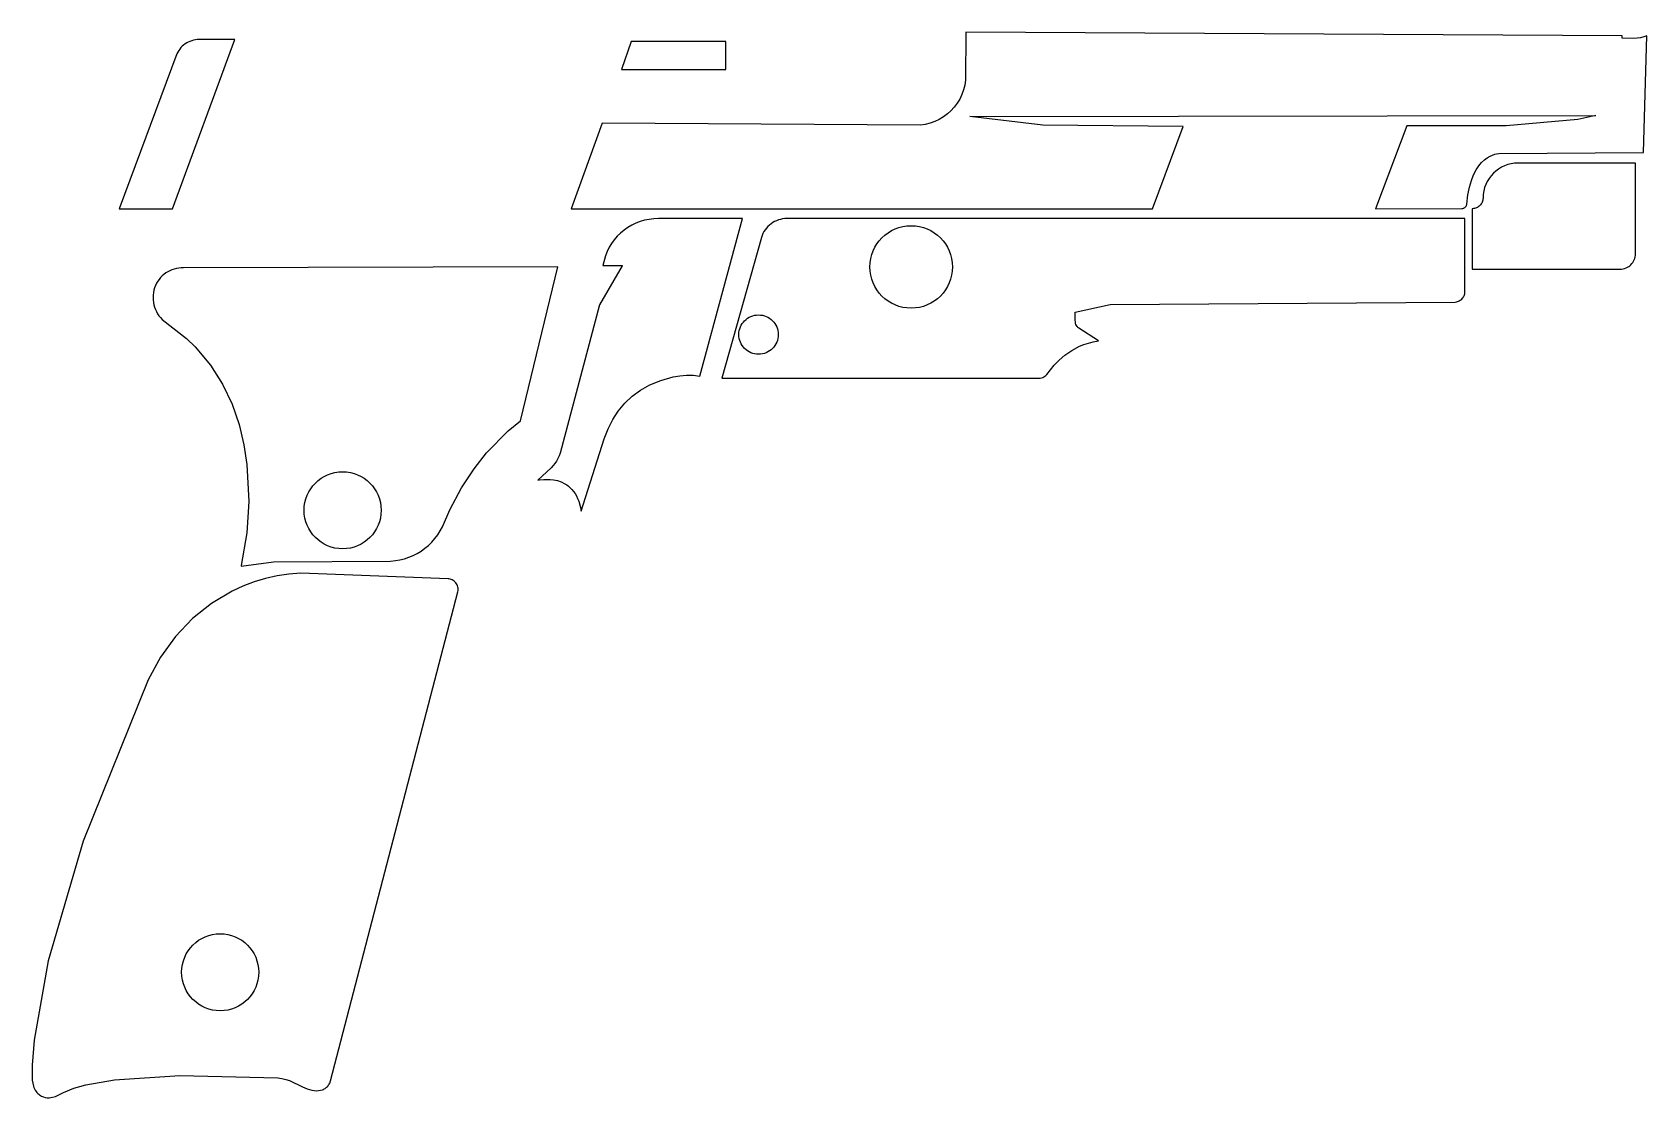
# Model space of a CAD drawing. Header units: metres. Extents: x 179 to 297, y -156 to -78.
import ezdxf

# ---------------------------------------------------------------- set-up
doc = ezdxf.new("R2010")
doc.units = ezdxf.units.M

msp = doc.modelspace()

# ---------------------------------------------------------------- linework, layer by layer
for points in [[(294.9448, -78.047088), (294.945816, -77.869542), (246.883428, -77.606398), (246.864124, -81.106264), (246.807482, -81.475072), (246.715534, -81.830926), (246.590058, -82.171794), (246.433086, -82.495898), (246.246396, -82.80146), (246.031766, -83.086702), (245.791228, -83.349592), (245.526814, -83.588352), (245.240048, -83.80095), (244.933216, -83.985608), (244.607842, -84.140294), (244.265958, -84.26323), (243.909596, -84.352638), (243.540534, -84.40674), (220.24086, -84.26577), (217.96883, -90.525092), (260.563106, -90.525092), (262.791194, -84.518246), (252.516386, -84.405724), (247.162574, -83.784948), (293.025322, -83.694778), (291.694362, -84.003388), (286.461708, -84.450174), (279.180544, -84.448904), (276.887686, -90.525092), (283.20873, -90.523314), (283.247338, -90.517726), (283.284676, -90.508836), (283.320744, -90.496644), (283.355288, -90.481404), (283.388308, -90.463116), (283.419296, -90.442034), (283.448252, -90.418158), (283.474922, -90.391996), (283.499052, -90.363548), (283.520388, -90.332814), (283.53893, -90.300048), (283.554424, -90.265504), (283.566616, -90.229182), (283.575252, -90.191336), (283.65323, -89.507314), (283.762704, -88.942926), (283.902912, -88.453468), (284.068266, -88.033606), (284.253178, -87.67826), (284.451806, -87.381842), (284.658308, -87.139018), (284.86735, -86.944454), (285.07309, -86.792816), (285.269686, -86.67877), (285.451804, -86.596982), (285.613602, -86.542118), (285.749238, -86.50859), (285.919672, -86.484968), (296.503598, -86.399878), (296.746168, -77.877416), (296.524934, -77.951076), (296.287444, -78.004162), (295.793668, -78.059788), (294.944546, -78.04785)], [(193.339974, -78.139036), (190.59398, -78.14437), (190.456058, -78.160372), (190.32093, -78.186788), (190.189104, -78.22311), (190.061088, -78.269084), (189.93739, -78.324456), (189.818518, -78.388718), (189.70498, -78.461616), (189.59703, -78.542642), (189.49543, -78.631796), (189.400434, -78.72857), (189.312804, -78.832456), (189.232794, -78.9432), (189.160912, -79.060548), (189.097666, -79.184246), (184.873646, -90.524584), (188.7728, -90.524584), (193.339974, -78.138782)], [(229.31501, -78.280006), (222.379032, -78.280006), (221.669864, -80.340962), (229.31501, -80.340962), (229.31501, -78.280006)], [(284.759146, -89.742518), (284.754574, -89.822782), (284.742382, -89.900506), (284.72257, -89.97569), (284.6959, -90.047572), (284.662626, -90.115898), (284.623002, -90.180414), (284.577536, -90.240612), (284.526736, -90.296238), (284.470856, -90.346784), (284.410404, -90.391742), (284.345634, -90.430858), (284.277054, -90.463878), (284.204918, -90.49004), (284.129734, -90.509344), (284.051756, -90.521282), (283.971492, -90.525346), (283.971492, -94.95536), (294.91178, -94.949518), (295.02354, -94.9325), (295.13149, -94.904814), (295.234868, -94.866968), (295.33342, -94.81947), (295.426384, -94.763082), (295.512998, -94.698312), (295.593008, -94.625668), (295.665652, -94.545658), (295.730422, -94.459044), (295.78681, -94.36608), (295.834308, -94.267528), (295.872154, -94.16415), (295.89984, -94.0562), (295.916858, -93.94444), (295.9227, -87.185246), (287.068768, -87.198454), (286.81426, -87.237062), (286.568642, -87.300054), (286.333184, -87.385906), (286.108902, -87.493348), (285.89732, -87.621364), (285.699708, -87.76843), (285.517336, -87.933276), (285.35122, -88.114886), (285.203138, -88.311736), (285.073852, -88.522556), (284.96514, -88.746076), (284.878018, -88.98128), (284.813756, -89.226644), (284.773624, -89.480898), (284.758892, -89.742772)], [(224.381568, -91.249246), (224.033334, -91.263724), (223.690942, -91.306396), (223.35617, -91.376246), (223.030542, -91.472258), (222.715582, -91.59367), (222.41256, -91.739212), (222.123254, -91.908122), (221.849188, -92.09913), (221.591886, -92.311474), (221.352872, -92.544138), (221.133416, -92.796106), (220.935296, -93.066362), (220.760036, -93.354144), (220.60916, -93.658182), (220.483938, -93.977714), (220.307154, -94.685612), (221.657672, -94.687898), (221.683326, -94.69247), (221.702376, -94.697804), (221.709234, -94.700598), (221.714314, -94.703646), (221.717362, -94.706948), (221.718378, -94.71025), (221.71787, -94.714822), (221.716092, -94.721172), (220.059758, -97.55759), (220.05544, -97.568004), (217.164158, -108.435394), (217.08745, -108.631482), (216.99728, -108.82122), (216.893902, -109.003846), (216.77757, -109.178598), (216.649046, -109.344714), (216.508584, -109.501686), (215.52916, -110.407196), (215.649048, -110.384336), (215.96858, -110.348776), (216.427304, -110.351062), (216.690194, -110.38205), (216.965276, -110.441232), (217.24493, -110.534958), (217.521536, -110.669578), (217.65641, -110.75416), (217.787728, -110.851188), (217.914474, -110.961678), (218.035886, -111.086138), (218.150948, -111.225584), (218.258644, -111.380778), (218.357958, -111.552482), (218.448128, -111.741458), (218.528138, -111.948468), (218.654122, -112.419638), (218.698064, -112.685322), (220.384878, -107.372404), (220.676724, -106.652822), (221.023434, -105.97388), (221.42958, -105.34269), (221.89948, -104.76611), (222.437198, -104.250998), (223.047052, -103.804466), (223.733614, -103.433626), (224.540318, -103.10876), (225.450146, -102.849934), (225.928682, -102.764844), (226.415346, -102.719886), (226.903788, -102.722934), (227.388166, -102.781862), (230.532686, -91.249246), (224.381822, -91.249246)], [(231.905302, -92.640912), (229.019608, -102.933754), (252.326648, -102.927912), (252.419612, -102.91064), (252.50902, -102.882446), (252.59411, -102.843838), (252.673866, -102.795324), (252.747526, -102.737412), (252.814328, -102.670356), (253.360936, -101.97719), (253.71298, -101.616256), (254.138176, -101.251258), (254.637286, -100.90531), (255.210818, -100.601526), (255.525778, -100.472748), (255.859788, -100.36302), (256.212848, -100.27539), (256.584958, -100.212652), (255.160272, -99.28352), (255.124204, -99.253802), (255.091184, -99.222052), (255.060958, -99.188524), (255.033272, -99.152964), (254.986028, -99.077018), (254.948944, -98.99523), (254.921512, -98.908362), (254.903224, -98.81743), (254.893572, -98.723196), (254.891794, -98.091752), (257.439414, -97.54235), (282.729432, -97.360994), (282.806394, -97.34931), (282.880816, -97.33026), (282.95219, -97.304352), (283.020262, -97.272094), (283.084524, -97.23374), (283.144722, -97.189544), (283.200348, -97.140014), (283.251148, -97.085404), (283.296614, -97.026222), (283.336492, -96.962722), (283.370274, -96.895412), (283.397706, -96.824546), (283.41828, -96.750632), (283.431742, -96.673924), (283.437584, -96.59493), (283.437584, -91.248484), (233.62285, -91.255088), (233.465116, -91.274392), (233.310938, -91.306142), (233.161078, -91.34983), (233.01579, -91.404948), (232.87609, -91.470988), (232.742232, -91.547696), (232.614978, -91.634564), (232.494836, -91.731084), (232.382568, -91.836748), (232.278682, -91.951302), (232.183686, -92.074238), (232.098342, -92.205048), (232.023158, -92.343224), (231.958896, -92.488512), (231.90581, -92.640404)], [(245.89867, -94.790768), (245.883176, -95.099632), (245.837456, -95.399606), (245.763034, -95.689166), (245.661434, -95.966788), (245.53418, -96.230948), (245.382796, -96.480122), (245.208806, -96.712786), (245.013734, -96.927416), (244.799104, -97.122488), (244.56644, -97.296478), (244.317266, -97.447862), (244.053106, -97.575116), (243.775484, -97.676716), (243.485924, -97.751138), (243.18595, -97.796858), (242.877086, -97.812352), (242.568222, -97.796858), (242.268248, -97.751138), (241.978688, -97.676716), (241.701066, -97.575116), (241.436906, -97.447862), (241.187732, -97.296478), (240.955068, -97.122488), (240.740438, -96.927416), (240.545366, -96.712786), (240.371376, -96.480122), (240.219992, -96.230948), (240.092738, -95.966788), (239.991138, -95.689166), (239.916716, -95.399606), (239.870996, -95.099632), (239.855502, -94.790768), (239.870996, -94.481904), (239.916716, -94.18193), (239.991138, -93.89237), (240.092738, -93.614748), (240.219992, -93.350588), (240.371376, -93.101414), (240.545366, -92.86875), (240.740438, -92.65412), (240.955068, -92.459048), (241.187732, -92.285058), (241.436906, -92.133674), (241.701066, -92.00642), (241.978688, -91.90482), (242.268248, -91.830398), (242.568222, -91.784678), (242.877086, -91.769184), (243.18595, -91.784678), (243.485924, -91.830398), (243.775484, -91.90482), (244.053106, -92.00642), (244.317266, -92.133674), (244.56644, -92.285058), (244.799104, -92.459048), (245.013734, -92.65412), (245.208806, -92.86875), (245.382796, -93.101414), (245.53418, -93.350588), (245.661434, -93.614748), (245.763034, -93.89237), (245.837456, -94.18193), (245.883176, -94.481904), (245.89867, -94.790768)], [(189.58941, -94.863412), (189.412372, -94.862904), (189.238128, -94.87662), (189.067186, -94.904306), (188.900562, -94.945454), (188.738764, -94.999556), (188.582554, -95.066104), (188.43244, -95.14459), (188.289184, -95.23476), (188.153548, -95.335852), (188.02604, -95.447612), (187.907676, -95.569532), (187.79871, -95.701104), (187.700158, -95.84182), (187.612528, -95.991172), (187.536582, -96.148652), (187.473082, -96.314006), (187.421012, -96.491806), (187.383928, -96.67113), (187.36183, -96.851216), (187.35421, -97.031302), (187.361068, -97.210372), (187.381896, -97.387664), (187.416694, -97.562162), (187.465208, -97.733104), (187.52693, -97.899474), (187.60186, -98.060256), (187.689744, -98.214942), (187.790328, -98.362262), (187.903358, -98.501708), (188.02858, -98.63201), (189.802262, -100.024184), (190.4492, -100.651056), (191.562482, -101.979984), (192.453768, -103.38689), (193.144648, -104.845358), (193.657474, -106.328464), (194.013836, -107.809792), (194.236086, -109.262926), (194.365118, -111.97717), (194.220338, -114.25809), (193.811398, -116.668296), (193.802508, -116.70284), (196.180964, -116.393468), (204.753972, -116.327428), (205.100682, -116.299234), (205.440534, -116.244116), (205.772258, -116.16309), (206.094584, -116.056918), (206.406496, -115.926616), (206.706978, -115.772946), (206.994506, -115.596924), (207.268318, -115.399312), (207.52689, -115.181126), (207.769206, -114.943382), (207.993996, -114.686842), (208.200244, -114.412522), (208.38668, -114.121184), (208.552034, -113.813844), (209.084672, -112.589056), (209.945478, -110.960408), (210.864958, -109.566456), (211.782152, -108.406184), (213.367874, -106.784902), (214.258398, -106.063034), (217.012012, -94.785942), (189.589156, -94.863158)], [(231.700832, -101.189028), (231.553258, -101.181662), (231.410002, -101.159818), (231.271826, -101.124258), (231.139238, -101.075744), (231.013254, -101.015038), (230.894382, -100.942902), (230.783384, -100.859844), (230.681022, -100.766626), (230.587804, -100.664264), (230.504746, -100.553266), (230.432356, -100.434394), (230.37165, -100.30841), (230.323136, -100.175822), (230.287576, -100.037646), (230.265732, -99.89439), (230.258366, -99.746816), (230.265732, -99.599242), (230.287576, -99.455986), (230.323136, -99.31781), (230.37165, -99.185222), (230.432356, -99.059238), (230.504746, -98.940366), (230.587804, -98.829368), (230.681022, -98.727006), (230.783384, -98.633788), (230.894382, -98.55073), (231.013254, -98.478594), (231.139238, -98.417888), (231.271826, -98.369374), (231.410002, -98.333814), (231.553258, -98.31197), (231.700832, -98.304604), (231.848406, -98.31197), (231.991662, -98.333814), (232.129838, -98.369374), (232.262426, -98.417888), (232.38841, -98.478594), (232.507282, -98.55073), (232.61828, -98.633788), (232.720642, -98.727006), (232.81386, -98.829368), (232.896918, -98.940366), (232.969054, -99.059238), (233.02976, -99.185222), (233.078274, -99.31781), (233.113834, -99.455986), (233.135678, -99.599242), (233.143044, -99.746816), (233.135678, -99.89439), (233.113834, -100.037646), (233.078274, -100.175822), (233.02976, -100.30841), (232.969054, -100.434394), (232.896918, -100.553266), (232.81386, -100.664264), (232.720642, -100.766626), (232.61828, -100.859844), (232.507282, -100.942902), (232.38841, -101.015038), (232.262426, -101.075744), (232.129838, -101.124258), (231.991662, -101.159818), (231.848406, -101.181662), (231.700832, -101.189028)], [(204.062076, -112.611916), (204.047598, -112.90046), (204.004926, -113.180622), (203.93533, -113.450878), (203.840588, -113.709958), (203.721716, -113.956592), (203.580492, -114.189256), (203.418186, -114.406426), (203.236068, -114.606832), (203.035662, -114.78895), (202.818492, -114.951256), (202.585828, -115.09248), (202.339194, -115.211352), (202.07986, -115.306348), (201.809604, -115.375944), (201.529442, -115.418616), (201.240898, -115.433094), (200.952354, -115.418616), (200.672192, -115.375944), (200.401936, -115.306348), (200.142602, -115.211352), (199.895968, -115.09248), (199.663304, -114.951256), (199.446134, -114.78895), (199.245728, -114.606832), (199.06361, -114.406426), (198.901304, -114.189256), (198.76008, -113.956592), (198.641208, -113.709958), (198.546466, -113.450878), (198.47687, -113.180622), (198.434198, -112.90046), (198.41972, -112.611916), (198.434198, -112.323372), (198.47687, -112.04321), (198.546466, -111.772954), (198.641208, -111.51362), (198.76008, -111.266986), (198.901304, -111.034322), (199.06361, -110.817152), (199.245728, -110.616746), (199.446134, -110.434628), (199.663304, -110.272322), (199.895968, -110.131098), (200.142602, -110.012226), (200.401936, -109.91723), (200.672192, -109.847634), (200.952354, -109.804962), (201.240898, -109.790484), (201.529442, -109.804962), (201.809604, -109.847634), (202.07986, -109.91723), (202.339194, -110.012226), (202.585828, -110.131098), (202.818492, -110.272322), (203.035662, -110.434628), (203.236068, -110.616746), (203.418186, -110.817152), (203.580492, -111.034322), (203.721716, -111.266986), (203.840588, -111.51362), (203.93533, -111.772954), (204.004926, -112.04321), (204.047598, -112.323372), (204.062076, -112.611916)], [(208.973166, -117.630448), (198.171562, -117.228874), (197.29831, -117.290596), (196.435472, -117.41658), (195.585842, -117.605048), (194.752214, -117.85473), (193.937128, -118.163848), (193.143632, -118.530878), (191.632078, -119.432324), (190.23965, -120.546368), (188.988954, -121.860564), (187.901834, -123.362466), (187.000642, -125.039374), (182.239158, -136.846564), (179.672996, -145.611596), (178.649122, -151.418544), (178.511454, -153.238708), (178.514502, -154.35072), (178.54041, -154.570176), (178.593496, -154.783282), (178.631088, -154.886152), (178.676554, -154.98572), (178.730148, -155.081224), (178.792124, -155.172156), (178.853592, -155.24861), (178.917092, -155.316936), (178.98237, -155.377388), (179.048918, -155.430474), (179.116736, -155.476448), (179.18557, -155.515564), (179.255166, -155.54833), (179.325016, -155.575254), (179.465224, -155.612846), (179.603908, -155.631388), (179.73929, -155.633674), (179.869084, -155.622752), (179.991258, -155.601924), (180.204872, -155.54198), (180.363368, -155.477972), (180.787548, -155.252928), (181.54904, -154.944572), (182.440072, -154.687778), (184.526682, -154.312366), (189.324996, -153.998676), (196.496178, -154.182826), (196.789294, -154.220672), (197.07606, -154.287982), (197.354698, -154.383994), (198.293736, -154.848052), (198.641462, -154.990546), (198.98487, -155.083256), (199.151748, -155.108656), (199.314054, -155.11907), (199.470264, -155.113482), (199.619362, -155.09113), (199.760332, -155.051252), (199.827134, -155.024328), (199.89165, -154.992832), (199.953372, -154.95651), (200.0123, -154.915108), (200.06818, -154.868626), (200.121012, -154.817064), (200.170542, -154.760168), (200.216516, -154.697938), (200.258934, -154.63012), (200.297542, -154.556714), (200.363074, -154.392884), (209.688684, -118.58371), (209.701638, -118.494302), (209.704432, -118.40591), (209.69732, -118.319296), (209.681064, -118.234968), (209.655918, -118.153434), (209.62239, -118.075456), (209.580988, -118.001542), (209.531966, -117.932454), (209.476086, -117.868954), (209.413602, -117.811296), (209.345022, -117.760496), (209.270854, -117.716808), (209.191352, -117.681248), (209.107024, -117.65407), (209.018378, -117.636036), (208.972658, -117.630702)], [(195.093844, -146.447002), (195.079366, -146.735546), (195.036694, -147.015708), (194.967098, -147.285964), (194.872102, -147.545044), (194.75323, -147.791678), (194.612006, -148.024342), (194.4497, -148.241512), (194.267582, -148.441918), (194.067176, -148.624036), (193.850006, -148.786342), (193.617342, -148.927566), (193.370708, -149.046438), (193.111374, -149.141434), (192.841118, -149.21103), (192.560956, -149.253702), (192.272412, -149.26818), (191.983868, -149.253702), (191.703706, -149.21103), (191.43345, -149.141434), (191.174116, -149.046438), (190.927482, -148.927566), (190.694818, -148.786342), (190.477648, -148.624036), (190.277242, -148.441918), (190.095124, -148.241512), (189.932818, -148.024342), (189.791594, -147.791678), (189.672722, -147.545044), (189.57798, -147.285964), (189.508384, -147.015708), (189.465712, -146.735546), (189.451234, -146.447002), (189.465712, -146.158458), (189.508384, -145.878296), (189.57798, -145.60804), (189.672722, -145.348706), (189.791594, -145.102072), (189.932818, -144.869408), (190.095124, -144.652238), (190.277242, -144.451832), (190.477648, -144.269714), (190.694818, -144.107408), (190.927482, -143.966184), (191.174116, -143.847312), (191.43345, -143.75257), (191.703706, -143.682974), (191.983868, -143.640302), (192.272412, -143.625824), (192.560956, -143.640302), (192.841118, -143.682974), (193.111374, -143.75257), (193.370708, -143.847312), (193.617342, -143.966184), (193.850006, -144.107408), (194.067176, -144.269714), (194.267582, -144.451832), (194.4497, -144.652238), (194.612006, -144.869408), (194.75323, -145.102072), (194.872102, -145.348706), (194.967098, -145.60804), (195.036694, -145.878296), (195.079366, -146.158458), (195.093844, -146.447002)]]:
    msp.add_lwpolyline(points)

doc.saveas('drawing.dxf')
